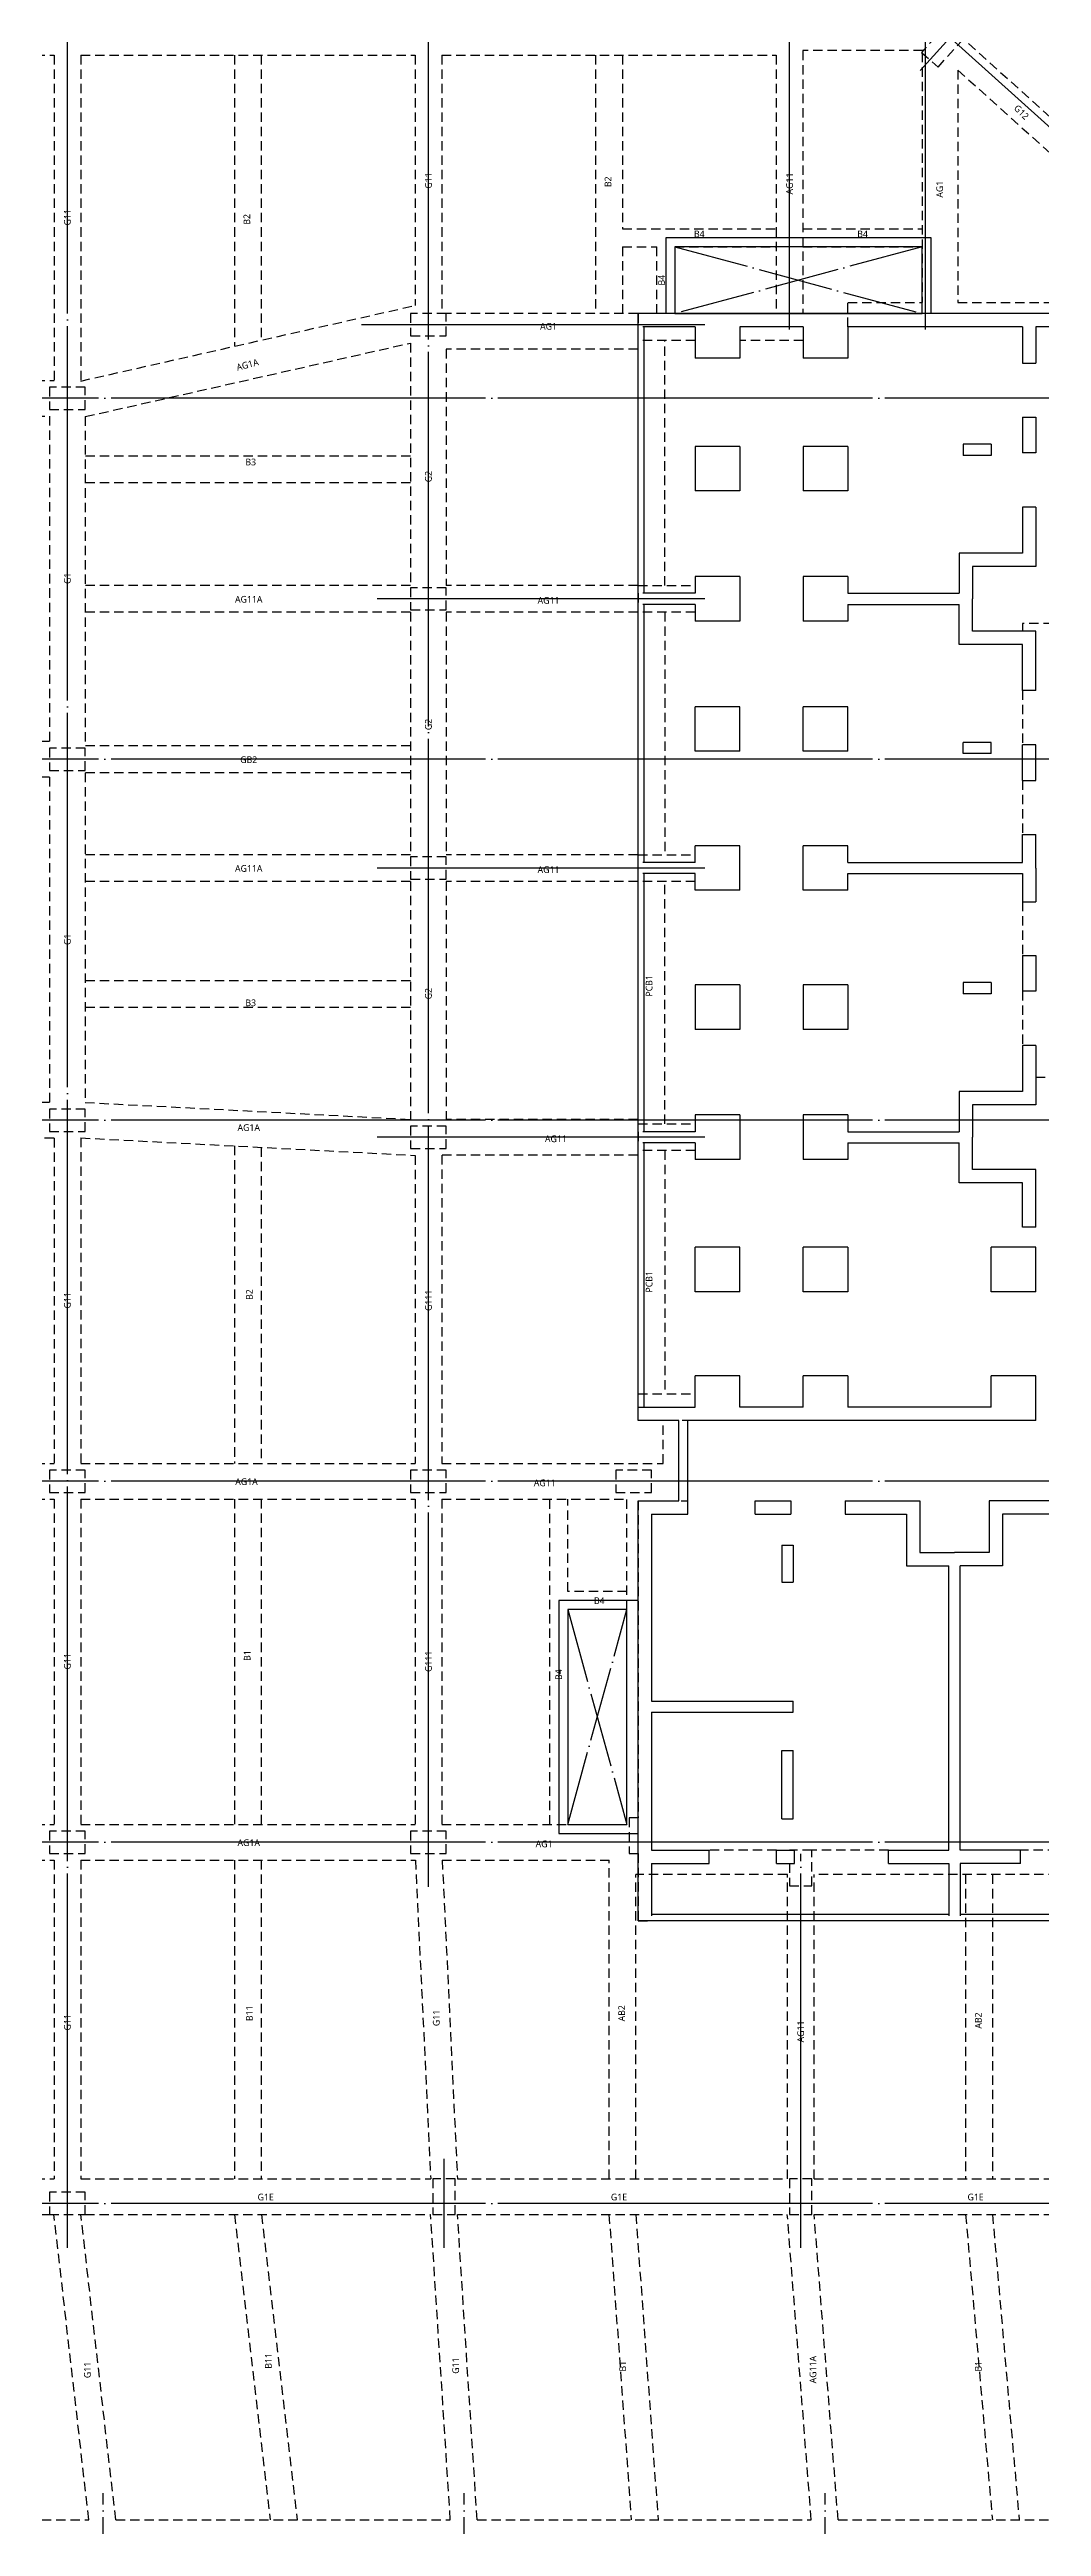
# Model space of a CAD drawing. Header units: millimetres. Extents: x 327808 to 2562540, y -728300 to 402793.
# Drawn here: x 2352950 to 2375200, y -609000 to -553425 of the extents above; entities that cross this region are included whole.
import ezdxf
from ezdxf.enums import TextEntityAlignment as Align
from ezdxf.xclip import XClip

# ---------------------------------------------------------------- set-up
doc = ezdxf.new("R2010")
doc.units = ezdxf.units.MM
doc.header["$LTSCALE"] = 140
doc.header["$XCLIPFRAME"] = 0
for name, pattern in [('XS-지하주차장$0$CEN', [62, 60, -1, 0, -1]), ('XS-지하주차장$0$DDOT', [14, 12, -1, 0, -1]), ('XS-지하주차장$0$HID', [2.3, 1.5, -0.8])]:
    doc.linetypes.add(name, pattern=pattern)
for name, color, linetype in [('XS-지하주차장$0$AWG', 5, 'XS-지하주차장$0$HID'), ('XS-지하주차장$0$B', 9, 'XS-지하주차장$0$HID'), ('XS-지하주차장$0$CEN-P', 14, 'XS-지하주차장$0$CEN'), ('XS-지하주차장$0$DA', 7, 'XS-지하주차장$0$HID'), ('XS-지하주차장$0$G', 4, 'XS-지하주차장$0$HID'), ('XS-지하주차장$0$OPEN', 9, 'XS-지하주차장$0$DDOT'), ('XS-지하주차장$0$PG', 30, 'XS-지하주차장$0$HID'), ('XS-지하주차장$0$W1-H', 11, 'XS-지하주차장$0$HID'), ('XS-지하주차장$0$W11', 40, 'Continuous')]:
    doc.layers.add(name, color=color, linetype=linetype)
doc.layers.add('XS-지하주차장$0$B-TEXT', color=7, linetype='Continuous', plot=False)
doc.layers.add('XS-지하주차장$0$G-TEXT', color=3, linetype='Continuous', plot=False)
doc.styles.add('XS-지하주차장$0$맑은 고딕', font='malgun.ttf')

# ---------------------------------------------------------------- blocks, each defined once
blk = doc.blocks.new('XS-지하주차장$0$B1-W')
at = {"layer": 'XS-지하주차장$0$W1-H'}
for p, q in [((111994, 106217), (111459, 105622)), ((111459, 105622), (111830, 105288)), ((111830, 105288), (112366, 105882)), ((100000, 99760), (100000, 99260)), ((100800, 99760), (100000, 99760)), ((100800, 99260), (100800, 99760)), ((105100, 99760), (105100, 99460)), ((114025, 99760), (105100, 99760)), ((118575, 99760), (114025, 99760)), ((100000, 99260), (100800, 99260)), ((106385, 99460), (105100, 99460)), ((106385, 99460), (106385, 98760)), ((107385, 99460), (107385, 98760)), ((108805, 99460), (107385, 99460)), ((108805, 99460), (108805, 98760)), ((113725, 99460), (109805, 99460)), ((109805, 99460), (109805, 98760)), ((113725, 99460), (113725, 98645)), ((115375, 99460), (114025, 99460)), ((114025, 99460), (114025, 98645)), ((107385, 98760), (106385, 98760)), ((109805, 98760), (108805, 98760)), ((113725, 98645), (114025, 98645)), ((91900, 98110), (91900, 97610)), ((92700, 98110), (91900, 98110)), ((92700, 97610), (92700, 98110)), ((91900, 97610), (92700, 97610)), ((113725, 97435), (114025, 97435)), ((113725, 97435), (113725, 96635)), ((114025, 97435), (114025, 96635)), ((107385, 96780), (106385, 96780)), ((106385, 96780), (106385, 95780)), ((107385, 96780), (107385, 95780)), ((109805, 96780), (108805, 96780)), ((108805, 96780), (108805, 95780)), ((109805, 96780), (109805, 95780)), ((113025, 96830), (112395, 96830)), ((112395, 96830), (112395, 96580)), ((113025, 96830), (113025, 96580)), ((113025, 96580), (112395, 96580)), ((114025, 96635), (113725, 96635)), ((107385, 95780), (106385, 95780)), ((109805, 95780), (108805, 95780)), ((114025, 95415), (113725, 95415)), ((113725, 95415), (113725, 94385)), ((114025, 95415), (114025, 94085)), ((112305, 94385), (112305, 93485)), ((113725, 94385), (112305, 94385)), ((112605, 94085), (112605, 93360)), ((114025, 94085), (112605, 94085)), ((100000, 93610), (100000, 93110)), ((100800, 93610), (100000, 93610)), ((100800, 93110), (100800, 93610)), ((105100, 93485), (105100, 93235)), ((106385, 93485), (105100, 93485)), ((107385, 93860), (106385, 93860)), ((106385, 93860), (106385, 93485)), ((107385, 93860), (107385, 92860)), ((109805, 93860), (108805, 93860)), ((108805, 93860), (108805, 92860)), ((109805, 93860), (109805, 93485)), ((109805, 93485), (112305, 93485)), ((100000, 93110), (100800, 93110)), ((106385, 93235), (105100, 93235)), ((106385, 93235), (106385, 92860)), ((107385, 92860), (106385, 92860)), ((109805, 92860), (108805, 92860)), ((109805, 93235), (112305, 93235)), ((109805, 93235), (109805, 92860)), ((112305, 92335), (112305, 93235)), ((112605, 92635), (112605, 93360)), ((113725, 92335), (112305, 92335)), ((114025, 92635), (112605, 92635)), ((113725, 91305), (113725, 92335)), ((114025, 91305), (114025, 92635)), ((114025, 91305), (113725, 91305)), ((106385, 89940), (106385, 90940)), ((107385, 90940), (106385, 90940)), ((107385, 89940), (107385, 90940)), ((108805, 89940), (108805, 90940)), ((109805, 90940), (108805, 90940)), ((109805, 89940), (109805, 90940)), ((113025, 90140), (112395, 90140)), ((112395, 89890), (112395, 90140)), ((113025, 89890), (113025, 90140)), ((114025, 90085), (113725, 90085)), ((113725, 89285), (113725, 90085)), ((114025, 89285), (114025, 90085)), ((91900, 90010), (91900, 89510)), ((92700, 90010), (91900, 90010)), ((91900, 89510), (92700, 89510)), ((92700, 89510), (92700, 90010)), ((107385, 89940), (106385, 89940)), ((109805, 89940), (108805, 89940)), ((113025, 89890), (112395, 89890)), ((113725, 89285), (114025, 89285)), ((106385, 87445), (106385, 87820)), ((107385, 87820), (106385, 87820)), ((107385, 86820), (107385, 87820)), ((108805, 86820), (108805, 87820)), ((109805, 87820), (108805, 87820)), ((109805, 87445), (109805, 87820)), ((113725, 88075), (114025, 88075)), ((113725, 87445), (113725, 88075)), ((114025, 87320), (114025, 88075)), ((100000, 87570), (100000, 87070)), ((100800, 87570), (100000, 87570)), ((100800, 87070), (100800, 87570)), ((105100, 87195), (105100, 87445)), ((106385, 87445), (105100, 87445)), ((109805, 87445), (113725, 87445)), ((114025, 87320), (114025, 86565)), ((100000, 87070), (100800, 87070)), ((106385, 87195), (105100, 87195)), ((106385, 86820), (106385, 87195)), ((107385, 86820), (106385, 86820)), ((109805, 86820), (108805, 86820)), ((109805, 87195), (113725, 87195)), ((109805, 86820), (109805, 87195)), ((113725, 87195), (113725, 86565)), ((113725, 86565), (114025, 86565)), ((113725, 85355), (114025, 85355)), ((113725, 85355), (113725, 84555)), ((114025, 85355), (114025, 84555)), ((107385, 84700), (106385, 84700)), ((106385, 84700), (106385, 83700)), ((107385, 84700), (107385, 83700)), ((109805, 84700), (108805, 84700)), ((108805, 84700), (108805, 83700)), ((109805, 84700), (109805, 83700)), ((113025, 84750), (112395, 84750)), ((112395, 84750), (112395, 84500)), ((113025, 84500), (112395, 84500)), ((113025, 84750), (113025, 84500)), ((114025, 84555), (113725, 84555)), ((107385, 83700), (106385, 83700)), ((109805, 83700), (108805, 83700)), ((114025, 83335), (113725, 83335)), ((113725, 83335), (113725, 82305)), ((114025, 83335), (114025, 82005)), ((112305, 82305), (112305, 81405)), ((113725, 82305), (112305, 82305)), ((91900, 81910), (91900, 81410)), ((92700, 81910), (91900, 81910)), ((92700, 81410), (92700, 81910)), ((107385, 81780), (106385, 81780)), ((106385, 81780), (106385, 81405)), ((107385, 81780), (107385, 80780)), ((109805, 81780), (108805, 81780)), ((108805, 81780), (108805, 80780)), ((109805, 81780), (109805, 81405)), ((112605, 82005), (112605, 81280)), ((114025, 82005), (112605, 82005)), ((91900, 81410), (92700, 81410)), ((100000, 81530), (100000, 81030)), ((100800, 81530), (100000, 81530)), ((100800, 81030), (100800, 81530)), ((105100, 81405), (105100, 81155)), ((106385, 81405), (105100, 81405)), ((106385, 81155), (105100, 81155)), ((106385, 81155), (106385, 80780)), ((109805, 81405), (112305, 81405)), ((109805, 81155), (112305, 81155)), ((109805, 81155), (109805, 80780)), ((112305, 80255), (112305, 81155)), ((112605, 80555), (112605, 81280)), ((100000, 81030), (100800, 81030)), ((107385, 80780), (106385, 80780)), ((109805, 80780), (108805, 80780)), ((113725, 80255), (112305, 80255)), ((114025, 80555), (112605, 80555)), ((113725, 79260), (113725, 80255)), ((114025, 79260), (114025, 80555)), ((114025, 79260), (113725, 79260)), ((106385, 77810), (106385, 78810)), ((107385, 78810), (106385, 78810)), ((107385, 77810), (107385, 78810)), ((108805, 77810), (108805, 78810)), ((109805, 78810), (108805, 78810)), ((109805, 78810), (109805, 77810)), ((113025, 77810), (113025, 78810)), ((114025, 78810), (113025, 78810)), ((114025, 77810), (114025, 78810)), ((107385, 77810), (106385, 77810)), ((109805, 77810), (108805, 77810)), ((114025, 77810), (113025, 77810)), ((106385, 75225), (106385, 75925)), ((107385, 75925), (106385, 75925)), ((107385, 75225), (107385, 75925)), ((108805, 75225), (108805, 75925)), ((109805, 75925), (108805, 75925)), ((109805, 75925), (109805, 75225)), ((113025, 75225), (113025, 75925)), ((114025, 75925), (113025, 75925)), ((114025, 74925), (114025, 75925)), ((105100, 74925), (105100, 75225)), ((105100, 75225), (106385, 75225)), ((108805, 75225), (107385, 75225)), ((113025, 75225), (109805, 75225)), ((114025, 74925), (105100, 74925)), ((91900, 73810), (91900, 73310)), ((92700, 73810), (91900, 73810)), ((92700, 73310), (92700, 73810)), ((100000, 73810), (100000, 73310)), ((100800, 73810), (100000, 73810)), ((100800, 73310), (100800, 73810)), ((104600, 73810), (104600, 73310)), ((105400, 73810), (104600, 73810)), ((105400, 73310), (105400, 73810)), ((91900, 73310), (92700, 73310)), ((100000, 73310), (100800, 73310)), ((104600, 73310), (105400, 73310)), ((105100, 73125), (106215, 73125)), ((105100, 73125), (105100, 66010)), ((105400, 72825), (106215, 72825)), ((105400, 72825), (105400, 68630)), ((106215, 72825), (106215, 73125)), ((107725, 72825), (107725, 73125)), ((107725, 73125), (108525, 73125)), ((107725, 72825), (108525, 72825)), ((108525, 73125), (108525, 72825)), ((109745, 73125), (109745, 72825)), ((109745, 73125), (111425, 73125)), ((109745, 72825), (111125, 72825)), ((111125, 72825), (111125, 71665)), ((111425, 73125), (111425, 71965)), ((114655, 73125), (112975, 73125)), ((112975, 73125), (112975, 71965)), ((114655, 72825), (113275, 72825)), ((113275, 72825), (113275, 71665)), ((108330, 72125), (108330, 71295)), ((108330, 72125), (108580, 72125)), ((108580, 72125), (108580, 71295)), ((111425, 71965), (112200, 71965)), ((112975, 71965), (112200, 71965)), ((108330, 71295), (108580, 71295)), ((111125, 71665), (112075, 71665)), ((112075, 65285), (112075, 71665)), ((112325, 65285), (112325, 71665)), ((113275, 71665), (112325, 71665)), ((105400, 68630), (108580, 68630)), ((105400, 68380), (108580, 68380)), ((105400, 68380), (105400, 65285)), ((108580, 68380), (108580, 68630)), ((108330, 65985), (108330, 67520)), ((108330, 67520), (108580, 67520)), ((108580, 65985), (108580, 67520)), ((91900, 65710), (91900, 65210)), ((92700, 65710), (91900, 65710)), ((92700, 65210), (92700, 65710)), ((100000, 65710), (100000, 65210)), ((100800, 65710), (100000, 65710)), ((100800, 65210), (100800, 65710)), ((105100, 66010), (104900, 66010)), ((104900, 66010), (104900, 65210)), ((108330, 65985), (108580, 65985)), ((91900, 65210), (92700, 65210)), ((100000, 65210), (100800, 65210)), ((104900, 65210), (105100, 65210)), ((105100, 65210), (105100, 63700)), ((105400, 65285), (106700, 65285)), ((106700, 64985), (106700, 65285)), ((108210, 65285), (108500, 65285)), ((108210, 64985), (108210, 65285)), ((109000, 65285), (108500, 65285)), ((109000, 64485), (109000, 65285)), ((110720, 65285), (112075, 65285)), ((110720, 64985), (110720, 65285)), ((113680, 65285), (112325, 65285)), ((113680, 64985), (113680, 65285)), ((105400, 64985), (106700, 64985)), ((105400, 64985), (105400, 63700)), ((108210, 64985), (108500, 64985)), ((108500, 64985), (108500, 64485)), ((108500, 64485), (109000, 64485)), ((110720, 64985), (112075, 64985)), ((112075, 64985), (112075, 63700)), ((113680, 64985), (112325, 64985)), ((112325, 64985), (112325, 63700)), ((105100, 63700), (105400, 63700)), ((112325, 63700), (112075, 63700)), ((101000, 57910), (100500, 57910)), ((100500, 57910), (100500, 57110)), ((101000, 57110), (101000, 57910)), ((109000, 57910), (108500, 57910)), ((108500, 57910), (108500, 57110)), ((109000, 57110), (109000, 57910)), ((91900, 57610), (91900, 57110)), ((92700, 57610), (91900, 57610)), ((92700, 57110), (92700, 57610)), ((91900, 57110), (92700, 57110)), ((100500, 57110), (101000, 57110)), ((108500, 57110), (109000, 57110))]:
    blk.add_line(p, q, dxfattribs=at)
blk = doc.blocks.new('XS-지하주차장$0$106')
at = {"layer": 'XS-지하주차장$0$W11'}
for p, q in [((25145, 18575), (25145, 27680)), ((36060, 27680), (25145, 27680)), ((26635, 27380), (25285, 27380)), ((25285, 18275), (25285, 27380)), ((26635, 27380), (26635, 26565)), ((26935, 27380), (26935, 26565)), ((26935, 27380), (31130, 27380)), ((31130, 27380), (31130, 24200)), ((31380, 27380), (31380, 24200)), ((31380, 27380), (34475, 27380)), ((34475, 27380), (34475, 26080)), ((34775, 27380), (34775, 26080)), ((34775, 27380), (35920, 27380)), ((35920, 27380), (35920, 20705)), ((36060, 27680), (36060, 0)), ((26935, 26565), (26635, 26565)), ((34775, 26080), (34475, 26080)), ((26935, 25055), (26635, 25055)), ((26635, 25055), (26635, 24255)), ((26935, 25055), (26935, 24255)), ((34475, 24570), (34475, 24170)), ((34775, 24570), (34475, 24570)), ((34775, 24570), (34775, 24170)), ((26635, 24255), (26935, 24255)), ((27635, 24450), (28465, 24450)), ((27635, 24450), (27635, 24200)), ((27635, 24200), (28465, 24200)), ((28465, 24450), (28465, 24200)), ((31380, 24200), (31130, 24200)), ((33775, 24450), (32240, 24450)), ((32240, 24450), (32240, 24200)), ((33775, 24200), (32240, 24200)), ((33775, 24450), (33775, 24200)), ((34775, 24170), (34475, 24170)), ((26635, 23035), (26935, 23035)), ((26635, 23035), (26635, 21355)), ((26935, 23035), (26935, 21655)), ((34475, 22060), (34475, 20705)), ((34775, 22060), (34475, 22060)), ((34775, 22060), (34775, 20705)), ((26635, 21355), (27795, 21355)), ((26935, 21655), (28095, 21655)), ((27795, 21355), (27795, 20580)), ((28095, 21655), (28095, 20705)), ((27795, 19805), (27795, 20580)), ((34475, 20705), (28095, 20705)), ((34775, 20705), (35920, 20705)), ((34475, 20455), (28095, 20455)), ((28095, 19505), (28095, 20455)), ((34475, 19100), (34475, 20455)), ((34775, 19100), (34775, 20455)), ((34775, 20455), (35920, 20455)), ((35920, 20455), (35920, 13965)), ((26635, 18125), (26635, 19805)), ((26635, 19805), (27795, 19805)), ((26935, 18125), (26935, 19505)), ((26935, 19505), (28095, 19505)), ((34775, 19100), (34475, 19100)), ((16835, 10415), (16835, 18575)), ((16835, 18575), (25145, 18575)), ((17135, 15875), (17135, 18275)), ((17135, 18275), (19735, 18275)), ((19735, 17620), (19735, 18275)), ((20035, 18275), (22235, 18275)), ((20035, 17620), (20035, 18275)), ((22235, 17675), (22235, 18275)), ((22535, 18275), (24835, 18275)), ((22535, 17675), (22535, 18275)), ((24835, 13375), (24835, 18275)), ((25135, 10725), (25135, 18275)), ((25135, 18275), (25285, 18275)), ((26635, 18125), (26935, 18125)), ((19735, 17620), (20035, 17620)), ((22235, 17675), (22535, 17675)), ((26635, 16905), (26935, 16905)), ((26635, 16105), (26635, 16905)), ((26935, 16105), (26935, 16905)), ((27635, 16960), (28465, 16960)), ((27635, 16710), (27635, 16960)), ((27635, 16710), (28465, 16710)), ((28465, 16710), (28465, 16960)), ((31130, 16960), (31130, 10720)), ((31380, 16960), (31130, 16960)), ((31380, 13965), (31380, 16960)), ((33775, 16960), (32240, 16960)), ((32240, 16710), (32240, 16960)), ((33775, 16710), (32240, 16710)), ((33775, 16710), (33775, 16960)), ((34475, 16590), (34475, 16990)), ((34775, 16990), (34475, 16990)), ((34775, 16590), (34775, 16990)), ((22235, 15165), (22235, 16485)), ((22235, 16485), (22535, 16485)), ((22535, 15165), (22535, 16485)), ((34775, 16590), (34475, 16590)), ((17135, 15875), (19735, 15875)), ((17135, 11025), (17135, 15575)), ((17135, 15575), (20035, 15575)), ((19735, 15875), (19735, 16050)), ((20035, 16050), (19735, 16050)), ((20035, 15575), (20035, 16050)), ((26935, 16105), (26635, 16105)), ((22235, 15165), (22535, 15165)), ((34775, 15080), (34475, 15080)), ((34475, 13965), (34475, 15080)), ((34775, 13965), (34775, 15080)), ((19735, 11025), (19735, 14465)), ((19735, 14465), (20035, 14465)), ((20035, 10725), (20035, 14465)), ((26935, 14595), (26635, 14595)), ((26635, 13840), (26635, 14595)), ((26935, 13965), (26935, 14595)), ((22235, 13075), (22235, 14075)), ((22235, 14075), (22535, 14075)), ((22535, 13375), (22535, 14075)), ((30130, 13965), (26935, 13965)), ((30130, 13965), (30130, 13715)), ((34475, 13965), (31380, 13965)), ((34775, 13965), (35920, 13965)), ((7250, 13475), (0, 13475)), ((0, 13475), (0, 8925)), ((7250, 13475), (7250, 10415)), ((22535, 13375), (24835, 13375)), ((26635, 13840), (26635, 13085)), ((30130, 13715), (26935, 13715)), ((26935, 13715), (26935, 13085)), ((34475, 13715), (31380, 13715)), ((31380, 13715), (31380, 10720)), ((34475, 13715), (34475, 12600)), ((34775, 13715), (34775, 12600)), ((34775, 13715), (35920, 13715)), ((35920, 13715), (35920, 7225)), ((300, 13175), (300, 10575)), ((4850, 13175), (300, 13175)), ((4850, 13175), (4850, 11685)), ((6950, 13175), (5150, 13175)), ((5150, 13175), (5150, 11685)), ((6950, 13175), (6950, 10275)), ((22235, 13075), (24835, 13075)), ((24835, 10725), (24835, 13075)), ((26935, 13085), (26635, 13085)), ((34775, 12600), (34475, 12600)), ((4850, 11685), (5150, 11685)), ((26935, 11575), (26635, 11575)), ((26635, 11575), (26635, 10775)), ((26935, 11575), (26935, 10775)), ((5840, 10575), (300, 10575)), ((5840, 10575), (5840, 10275)), ((17135, 11025), (19735, 11025)), ((17135, 10275), (17135, 10725)), ((17135, 10725), (20035, 10725)), ((24835, 10725), (25135, 10725)), ((26635, 10775), (26935, 10775)), ((27635, 10970), (28465, 10970)), ((27635, 10970), (27635, 10720)), ((27635, 10720), (28465, 10720)), ((28465, 10970), (28465, 10720)), ((31380, 10720), (31130, 10720)), ((33775, 10970), (32240, 10970)), ((32240, 10970), (32240, 10720)), ((33775, 10720), (32240, 10720)), ((33775, 10970), (33775, 10720)), ((34475, 11090), (34475, 10690)), ((34775, 11090), (34475, 11090)), ((34775, 10690), (34475, 10690)), ((34775, 11090), (34775, 10690)), ((5840, 10275), (300, 10275)), ((300, 10275), (300, 8925)), ((17135, 10275), (6950, 10275)), ((16835, 10415), (7250, 10415)), ((26635, 9555), (26935, 9555)), ((26635, 9555), (26635, 7875)), ((26935, 9555), (26935, 8175)), ((0, 8925), (0, 0)), ((300, 8925), (1115, 8925)), ((1115, 8625), (1115, 8925)), ((2325, 8625), (2325, 8925)), ((2325, 8925), (3125, 8925)), ((3125, 8925), (3125, 8625)), ((4345, 8925), (4345, 8625)), ((4345, 8925), (5675, 8925)), ((5675, 8925), (5675, 7505)), ((8455, 8925), (7125, 8925)), ((7125, 8925), (7125, 7505)), ((8455, 8925), (8455, 8625)), ((9675, 8925), (9675, 8625)), ((10475, 8925), (9675, 8925)), ((10475, 8625), (10475, 8925)), ((11685, 8625), (11685, 8925)), ((12440, 8925), (11685, 8925)), ((12440, 8925), (13195, 8925)), ((13195, 8625), (13195, 8925)), ((14405, 8625), (14405, 8925)), ((14405, 8925), (15205, 8925)), ((15205, 8925), (15205, 8625)), ((16425, 8925), (16425, 8625)), ((16425, 8925), (17755, 8925)), ((17755, 8925), (17755, 7505)), ((20500, 8925), (19205, 8925)), ((19205, 8925), (19205, 7505)), ((20500, 8925), (20500, 8625)), ((21950, 8925), (20950, 8925)), ((20950, 8925), (20950, 7925)), ((21950, 8925), (21950, 7925)), ((24835, 8925), (23835, 8925)), ((23835, 8925), (23835, 7925)), ((24835, 8925), (24835, 1115)), ((300, 8625), (1115, 8625)), ((300, 8625), (300, 4705)), ((2325, 8625), (3125, 8625)), ((4345, 8625), (5375, 8625)), ((5375, 8625), (5375, 7205)), ((8455, 8625), (7425, 8625)), ((7425, 8625), (7425, 7205)), ((10475, 8625), (9675, 8625)), ((12315, 8625), (11685, 8625)), ((12315, 4705), (12315, 8625)), ((12565, 4705), (12565, 8625)), ((12565, 8625), (13195, 8625)), ((14405, 8625), (15205, 8625)), ((16425, 8625), (17455, 8625)), ((17455, 8625), (17455, 7205)), ((20500, 8625), (19505, 8625)), ((19505, 8625), (19505, 7205)), ((34475, 8580), (34475, 7225)), ((34775, 8580), (34475, 8580)), ((34775, 8580), (34775, 7225)), ((2930, 7925), (2930, 7295)), ((2930, 7925), (3180, 7925)), ((3180, 7925), (3180, 7295)), ((9620, 7925), (9620, 7295)), ((9870, 7925), (9620, 7925)), ((9870, 7925), (9870, 7295)), ((15010, 7925), (15010, 7295)), ((15010, 7925), (15260, 7925)), ((15260, 7925), (15260, 7295)), ((21950, 7925), (20950, 7925)), ((24535, 7925), (23835, 7925)), ((24535, 7925), (24535, 4705)), ((26635, 7875), (27795, 7875)), ((26935, 8175), (28095, 8175)), ((27795, 7875), (27795, 7100)), ((28095, 8175), (28095, 7225)), ((2930, 7295), (3180, 7295)), ((5675, 7505), (6400, 7505)), ((7125, 7505), (6400, 7505)), ((9870, 7295), (9620, 7295)), ((15010, 7295), (15260, 7295)), ((17755, 7505), (18480, 7505)), ((19205, 7505), (18480, 7505)), ((34475, 7225), (28095, 7225)), ((34775, 7225), (35920, 7225)), ((5375, 7205), (6275, 7205)), ((6275, 4705), (6275, 7205)), ((6525, 4705), (6525, 7205)), ((7425, 7205), (6525, 7205)), ((17455, 7205), (18355, 7205)), ((18355, 4705), (18355, 7205)), ((19505, 7205), (18605, 7205)), ((18605, 4705), (18605, 7205)), ((27795, 6325), (27795, 7100)), ((34475, 6975), (28095, 6975)), ((28095, 6025), (28095, 6975)), ((34475, 5620), (34475, 6975)), ((34775, 5620), (34775, 6975)), ((34775, 6975), (35920, 6975)), ((35920, 6975), (35920, 300)), ((26635, 4645), (26635, 6325)), ((26635, 6325), (27795, 6325)), ((26935, 4645), (26935, 6025)), ((26935, 6025), (28095, 6025)), ((34775, 5620), (34475, 5620)), ((300, 4705), (1000, 4705)), ((1000, 4705), (1000, 3705)), ((2980, 4705), (3980, 4705)), ((2980, 4705), (2980, 3705)), ((3980, 4705), (3980, 3705)), ((5900, 4705), (6275, 4705)), ((5900, 4705), (5900, 3705)), ((6525, 4705), (6900, 4705)), ((6900, 4705), (6900, 3705)), ((9820, 4705), (8820, 4705)), ((8820, 4705), (8820, 3705)), ((9820, 4705), (9820, 3705)), ((12315, 4705), (11940, 4705)), ((11940, 4705), (11940, 3705)), ((12940, 4705), (12565, 4705)), ((12940, 4705), (12940, 3705)), ((15060, 4705), (16060, 4705)), ((15060, 4705), (15060, 3705)), ((16060, 4705), (16060, 3705)), ((17980, 4705), (18355, 4705)), ((17980, 4705), (17980, 3705)), ((18605, 4705), (18980, 4705)), ((18980, 4705), (18980, 3705)), ((20950, 4705), (21950, 4705)), ((20950, 4705), (20950, 3705)), ((21950, 4705), (21950, 3705)), ((23835, 4705), (24535, 4705)), ((23835, 4705), (23835, 3705)), ((26635, 4645), (26935, 4645)), ((300, 3705), (300, 2285)), ((300, 3705), (1000, 3705)), ((2980, 3705), (3980, 3705)), ((5900, 3705), (6900, 3705)), ((9820, 3705), (8820, 3705)), ((12940, 3705), (11940, 3705)), ((15060, 3705), (16060, 3705)), ((17980, 3705), (18980, 3705)), ((21950, 3705), (20950, 3705)), ((24535, 3705), (23835, 3705)), ((24535, 3705), (24535, 2285)), ((26635, 3425), (26935, 3425)), ((26635, 2625), (26635, 3425)), ((26935, 2625), (26935, 3425)), ((27635, 3480), (28465, 3480)), ((27635, 3230), (27635, 3480)), ((28465, 3230), (28465, 3480)), ((31130, 300), (31130, 3480)), ((31380, 3480), (31130, 3480)), ((31380, 300), (31380, 3480)), ((33775, 3480), (32240, 3480)), ((32240, 3230), (32240, 3480)), ((33775, 3230), (33775, 3480)), ((34475, 3110), (34475, 3510)), ((34775, 3510), (34475, 3510)), ((34775, 3110), (34775, 3510)), ((27635, 3230), (28465, 3230)), ((33775, 3230), (32240, 3230)), ((34775, 3110), (34475, 3110)), ((300, 2285), (1000, 2285)), ((1000, 2285), (1000, 1285)), ((2980, 2285), (3980, 2285)), ((2980, 2285), (2980, 1285)), ((3980, 2285), (3980, 1285)), ((5900, 2285), (6900, 2285)), ((5900, 2285), (5900, 1285)), ((6900, 2285), (6900, 1285)), ((9820, 2285), (8820, 2285)), ((8820, 2285), (8820, 1285)), ((9820, 2285), (9820, 1285)), ((12940, 2285), (11940, 2285)), ((11940, 2285), (11940, 1285)), ((12940, 2285), (12940, 1285)), ((15060, 2285), (16060, 2285)), ((15060, 2285), (15060, 1285)), ((16060, 2285), (16060, 1285)), ((17980, 2285), (18980, 2285)), ((17980, 2285), (17980, 1285)), ((18980, 2285), (18980, 1285)), ((21950, 2285), (20950, 2285)), ((20950, 2285), (20950, 1285)), ((21950, 2285), (21950, 1285)), ((23835, 2285), (23835, 1285)), ((24535, 2285), (23835, 2285)), ((26935, 2625), (26635, 2625)), ((300, 1285), (300, 140)), ((300, 1285), (1000, 1285)), ((2980, 1285), (3980, 1285)), ((5900, 1285), (6275, 1285)), ((6275, 1285), (6275, 140)), ((6525, 1285), (6525, 140)), ((6525, 1285), (6900, 1285)), ((9820, 1285), (8820, 1285)), ((12315, 1285), (11940, 1285)), ((12315, 1285), (12315, 140)), ((12565, 1285), (12565, 140)), ((12940, 1285), (12565, 1285)), ((15060, 1285), (16060, 1285)), ((17980, 1285), (18355, 1285)), ((18355, 1285), (18355, 140)), ((18605, 1285), (18605, 140)), ((18605, 1285), (18980, 1285)), ((21950, 1285), (20950, 1285)), ((24535, 1285), (23835, 1285)), ((24535, 140), (24535, 1285)), ((26935, 1115), (24835, 1115)), ((26935, 300), (26935, 1115)), ((34775, 1600), (34475, 1600)), ((34475, 300), (34475, 1600)), ((34775, 300), (34775, 1600)), ((26635, 915), (24835, 915)), ((24835, 915), (24835, 0)), ((26635, 0), (26635, 915)), ((24835, 0), (0, 0)), ((6275, 140), (300, 140)), ((12315, 140), (6525, 140)), ((18355, 140), (12565, 140)), ((24535, 140), (18605, 140)), ((26935, 300), (31130, 300)), ((31380, 300), (34475, 300)), ((34775, 300), (35920, 300)), ((36060, 0), (26635, 0))]:
    blk.add_line(p, q, dxfattribs=at)
blk = doc.blocks.new('XS-지하주차장')
at = {"layer": 'XS-지하주차장$0$AWG'}
for p, q in [((1069815, 168650), (1069815, 169200)), ((1069815, 169200), (1071485, 169200)), ((1072285, 169200), (1075060, 169200)), ((1073735, 162000), (1073735, 161825)), ((1075385, 162000), (1073735, 162000)), ((1073735, 160495), (1073735, 159275)), ((1073735, 158475), (1073735, 157265)), ((1073735, 155755), (1073735, 154545)), ((1073735, 153745), (1073735, 152525)), ((1074035, 151815), (1075385, 151815)), ((1065675, 143150), (1065675, 144115)), ((1064860, 135050), (1064860, 142350)), ((1068220, 134475), (1066710, 134475)), ((1070730, 134475), (1069010, 134475)), ((1075800, 134475), (1073690, 134475)), ((1068460, 133925), (1065060, 133925)), ((1076460, 133925), (1069060, 133925))]:
    blk.add_line(p, q, dxfattribs=at)
at = {"layer": 'XS-지하주차장$0$B'}
for p, q in [((1056060, 174750), (1056060, 168217)), ((1056660, 174750), (1056660, 168353)), ((1064160, 174750), (1064160, 168950)), ((1064760, 174750), (1064760, 170850)), ((1064760, 170850), (1068210, 170850)), ((1068810, 170850), (1071485, 170850)), ((1064760, 170450), (1065535, 170450)), ((1064760, 170450), (1064760, 168950)), ((1065535, 168950), (1065535, 170450)), ((1065935, 170450), (1068210, 170450)), ((1068810, 170450), (1071485, 170450)), ((1060010, 165750), (1052710, 165750)), ((1060010, 165150), (1052710, 165150)), ((1060010, 159250), (1052710, 159250)), ((1060010, 158650), (1052710, 158650)), ((1060010, 153980), (1052710, 153980)), ((1060010, 153380), (1052710, 153380)), ((1056060, 150275), (1056060, 143150)), ((1056660, 150244), (1056660, 143150)), ((1056060, 142350), (1056060, 135050)), ((1056660, 142350), (1056660, 135050)), ((1063135, 135050), (1063135, 142350)), ((1063535, 140275), (1063535, 142350)), ((1064860, 140275), (1063535, 140275)), ((1056060, 134250), (1056060, 127100)), ((1056660, 134250), (1056660, 127100)), ((1064460, 127100), (1064460, 134250)), ((1065060, 127100), (1065060, 133925)), ((1072460, 133925), (1072460, 127100)), ((1073060, 133925), (1073060, 127100)), ((1056058, 126300), (1056858, 119450)), ((1056662, 126300), (1057462, 119450)), ((1064459, 126300), (1064959, 119450)), ((1065061, 126300), (1065561, 119450)), ((1072459, 126300), (1073059, 119450)), ((1073061, 126300), (1073661, 119450))]:
    blk.add_line(p, q, dxfattribs=at)
at = {"layer": 'XS-지하주차장$0$CEN-P'}
for p, q in [((1071437, 174403), (1078279, 182002)), ((1089199, 159757), (1071353, 175825)), ((1066610, 168700), (1058910, 168700)), ((1148490, 167050), (1025860, 167050)), ((1066610, 162550), (1059260, 162550)), ((1148490, 158950), (924510, 158950)), ((1066610, 156510), (1059260, 156510)), ((1148490, 150850), (924510, 150850)), ((1066610, 150470), (1059260, 150470)), ((1148490, 142750), (924510, 142750)), ((1148490, 134650), (924510, 134650)), ((1068760, 125550), (1068760, 134390)), ((1060760, 125550), (1060760, 127550)), ((1148490, 126550), (924510, 126550))]:
    blk.add_line(p, q, dxfattribs=at)
at = {"layer": 'XS-지하주차장$0$CEN-P', "color": 181}
for p, q in [((1052310, 125550), (1052310, 176150)), ((1060410, 133650), (1060410, 176150)), ((1068510, 168590), (1068510, 176150)), ((1071560, 168590), (1071560, 176150)), ((1053110, 93750), (1053110, 120050)), ((1061210, 93750), (1061210, 120050)), ((1069310, 93750), (1069310, 120050))]:
    blk.add_line(p, q, dxfattribs=at)
at = {"layer": 'XS-지하주차장$0$DA', "linetype": 'Continuous'}
for points in [[(1071685, 168950), (1071685, 170650), (1065735, 170650), (1065735, 168950)], [(1071485, 168950), (1071485, 170450), (1065935, 170450), (1065935, 168950), (1071485, 168950)], [(1065110, 140075), (1063335, 140075), (1063335, 134850), (1065110, 134850)], [(1064860, 139875), (1063535, 139875), (1063535, 135050), (1064860, 135050), (1064860, 139875)]]:
    blk.add_lwpolyline(points, dxfattribs=at)
at = {"layer": 'XS-지하주차장$0$G'}
for p, q in [((1044510, 174750), (1052010, 174750)), ((1052010, 174750), (1052010, 167450)), ((1052610, 174750), (1052610, 167437)), ((1052610, 174750), (1060110, 174750)), ((1060110, 174750), (1060110, 169133)), ((1060710, 174750), (1060710, 168950)), ((1060710, 174750), (1068210, 174750)), ((1068210, 174750), (1068210, 168950)), ((1068810, 174850), (1068810, 168950)), ((1071503, 174850), (1068810, 174850)), ((1071485, 174798), (1071485, 169200)), ((1072521, 175009), (1075493, 172332)), ((1072285, 174414), (1072285, 169200)), ((1072285, 174414), (1075060, 171915)), ((1052610, 167437), (1060110, 169133)), ((1065110, 168950), (1060810, 168950)), ((1052710, 166640), (1060010, 168290)), ((1060010, 168290), (1060010, 162850)), ((1060810, 168150), (1060810, 162850)), ((1065110, 168150), (1060810, 168150)), ((1044510, 167450), (1052010, 167450)), ((1044510, 166650), (1051910, 166650)), ((1051910, 166650), (1051910, 159350)), ((1052710, 166640), (1052710, 159250)), ((1060010, 162850), (1052710, 162850)), ((1065110, 162850), (1060810, 162850)), ((1060010, 162250), (1052710, 162250)), ((1060010, 162250), (1060010, 156810)), ((1060810, 162250), (1060810, 156810)), ((1065110, 162250), (1060810, 162250)), ((1051910, 159350), (1044510, 159350)), ((1051910, 158550), (1044510, 158550)), ((1051910, 158550), (1051910, 151250)), ((1052710, 158650), (1052710, 151251)), ((1060010, 156810), (1052710, 156810)), ((1065110, 156810), (1060810, 156810)), ((1060010, 156210), (1052710, 156210)), ((1060010, 156210), (1060010, 150871)), ((1060810, 156210), (1060810, 150870)), ((1065110, 156210), (1060810, 156210)), ((1051910, 151250), (1044510, 151250)), ((1052710, 151251), (1060010, 150871)), ((1065110, 150870), (1060810, 150870)), ((1052010, 150450), (1044510, 150450)), ((1052010, 150450), (1052010, 143150)), ((1052610, 150455), (1052610, 143150)), ((1052610, 150455), (1060110, 150064)), ((1060110, 150064), (1060110, 143150)), ((1060710, 150070), (1060710, 143150)), ((1065110, 150070), (1060710, 150070)), ((1044510, 143150), (1052010, 143150)), ((1052610, 143150), (1060110, 143150)), ((1060710, 143150), (1065675, 143150)), ((1044510, 142350), (1052010, 142350)), ((1052010, 142350), (1052010, 135050)), ((1052610, 142350), (1052610, 135050)), ((1052610, 142350), (1060110, 142350)), ((1060110, 142350), (1060110, 135050)), ((1060710, 142350), (1060710, 135050)), ((1060710, 142350), (1064860, 142350)), ((1044510, 135050), (1052010, 135050)), ((1052610, 135050), (1060110, 135050)), ((1060710, 135050), (1064860, 135050)), ((1044510, 134250), (1052010, 134250)), ((1052010, 134250), (1052010, 127100)), ((1052610, 134250), (1052610, 127100)), ((1052610, 134250), (1060117, 134250)), ((1060117, 134250), (1060460, 127100)), ((1060718, 134250), (1064460, 134250)), ((1060718, 134250), (1061060, 127100)), ((1068460, 127100), (1068460, 133925)), ((1069060, 127100), (1069060, 133925)), ((1044510, 127100), (1052010, 127100)), ((1052610, 127100), (1060460, 127100)), ((1061060, 127100), (1068460, 127100)), ((1069060, 127100), (1076460, 127100)), ((1044610, 126300), (1051910, 126300)), ((1052791, 119450), (1052008, 126300)), ((1053395, 119450), (1052612, 126300)), ((1052710, 126300), (1060459, 126300)), ((1060900, 119450), (1060459, 126300)), ((1061061, 126300), (1068459, 126300)), ((1061501, 119450), (1061061, 126300)), ((1068997, 119450), (1068459, 126300)), ((1069061, 126300), (1076459, 126300)), ((1069599, 119450), (1069061, 126300)), ((1045295, 119450), (1052791, 119450)), ((1053395, 119450), (1060900, 119450)), ((1061501, 119450), (1068997, 119450)), ((1069599, 119450), (1077095, 119450))]:
    blk.add_line(p, q, dxfattribs=at)
at = {"layer": 'XS-지하주차장$0$OPEN'}
for p, q in [((1065935, 170450), (1071485, 168950)), ((1071485, 170450), (1065935, 168950))]:
    blk.add_line(p, q, dxfattribs=at)
for points in [[(1063535, 135050), (1064860, 139875)], [(1063535, 139875), (1064860, 135050)]]:
    blk.add_lwpolyline(points, dxfattribs=at)
at = {"layer": 'XS-지하주차장$0$PG'}
for p, q in [((1066395, 168350), (1065110, 168350)), ((1065710, 162850), (1065710, 168350)), ((1068815, 168350), (1067395, 168350)), ((1065110, 162850), (1066395, 162850)), ((1066395, 162250), (1065110, 162250)), ((1065710, 162250), (1065710, 156810)), ((1065110, 156810), (1066395, 156810)), ((1066395, 156210), (1065110, 156210)), ((1065710, 150770), (1065710, 156210)), ((1065110, 150770), (1066395, 150770)), ((1066395, 150170), (1065110, 150170)), ((1065710, 150170), (1065710, 144715)), ((1065110, 144715), (1066395, 144715))]:
    blk.add_line(p, q, dxfattribs=at)
at = {"layer": 'XS-지하주차장$0$W1-H'}
blk.add_blockref('XS-지하주차장$0$B1-W', (960010, 69190), dxfattribs=at)
at = {"layer": 'XS-지하주차장$0$W11', "rotation": 270}
blk.add_blockref('XS-지하주차장$0$106', (1065110, 168950), dxfattribs=at)
at = {"layer": 'XS-지하주차장$0$B-TEXT', "color": 0, "style": 'XS-지하주차장$0$맑은 고딕'}
for s, p in [('G11', (1060409, 171936)), ('B2', (1064436, 171909)), ('AG11', (1068509, 171869)), ('AG1', (1071878, 171741)), ('G11', (1052309, 171111)), ('B2', (1056336, 171065)), ('B4', (1065638, 169700)), ('G2', (1060409, 165293)), ('G1', (1052309, 163011)), ('G2', (1060409, 159731)), ('G1', (1052309, 154911)), ('PCB1', (1065359, 153866)), ('G2', (1060409, 153691)), ('PCB1', (1065359, 147226)), ('G11', (1052309, 146811)), ('B2', (1056393, 146940)), ('G111', (1060409, 146811)), ('G11', (1052309, 138711)), ('B1', (1056343, 138840)), ('G111', (1060409, 138711)), ('B4', (1063331, 138412)), ('G11', (1052309, 130611)), ('B11', (1056393, 130815)), ('G11', (1060584, 130709)), ('AB2', (1064743, 130815)), ('AG11', (1068759, 130406)), ('AB2', (1072743, 130652)), ('G11', (1052759, 122811)), ('B11', (1056818, 123015)), ('G11', (1061020, 122909)), ('B1', (1064768, 122896)), ('AG11A', (1069034, 122819)), ('B1', (1072743, 122894))]:
    blk.add_text(s, height=150, rotation=90, dxfattribs=at).set_placement(p, align=Align.MIDDLE_CENTER)
for s, p in [('B4', (1066485, 170738)), ('B4', (1070148, 170738)), ('B3', (1056423, 165621)), ('B3', (1056423, 153486)), ('B4', (1064240, 140072))]:
    blk.add_text(s, height=150, dxfattribs=at).set_placement(p, align=Align.MIDDLE_CENTER)
at = {"layer": 'XS-지하주차장$0$G-TEXT', "color": 3, "style": 'XS-지하주차장$0$맑은 고딕'}
for s, rotation, p in [('G12', 315.5033, (1073711, 173470)), ('AG1A', 14.9209, (1056349, 167804))]:
    blk.add_text(s, height=150, rotation=rotation, dxfattribs=at).set_placement(p, align=Align.MIDDLE_CENTER)
for s, p in [('AG1', (1063103, 168665)), ('AG11A', (1056378, 162541)), ('AG11', (1063103, 162515)), ('GB2', (1056378, 158941)), ('AG11A', (1056378, 156501)), ('AG11', (1063103, 156475)), ('AG1A', (1056378, 150687)), ('AG11', (1063268, 150435)), ('AG1A', (1056328, 142741)), ('AG11', (1063018, 142715)), ('AG1A', (1056378, 134641)), ('AG1', (1063003, 134615)), ('G1E', (1056758, 126691)), ('G1E', (1064683, 126691)), ('G1E', (1072683, 126691))]:
    blk.add_text(s, height=150, dxfattribs=at).set_placement(p, align=Align.MIDDLE_CENTER)

msp = doc.modelspace()

# ---------------------------------------------------------------- block references
ref = msp.add_blockref('XS-지하주차장', (1301040, -728300))
XClip(ref).set_block_clipping_path([(0, -0.0000000001), (1261500, 297000)])

doc.saveas('drawing.dxf')
